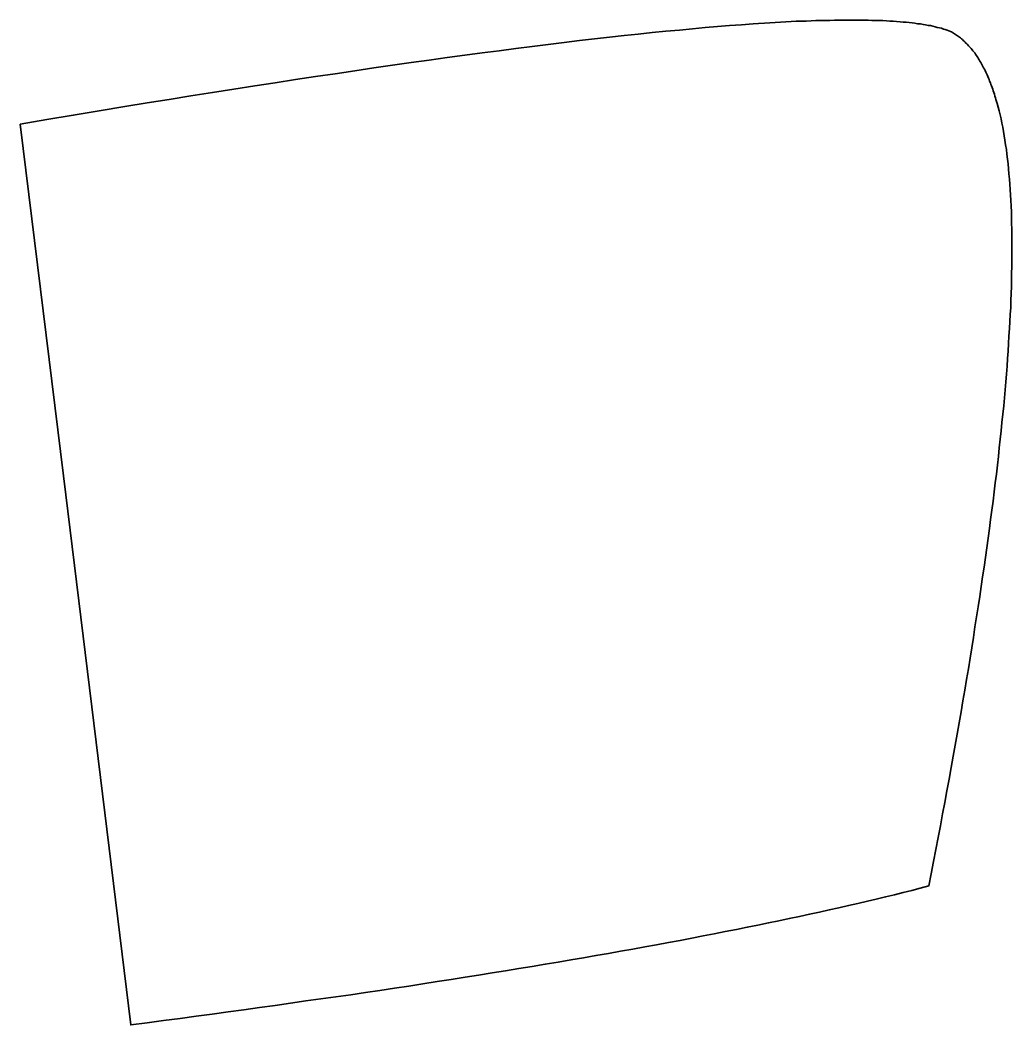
# Model space of a CAD drawing. Header units: centimetres. Extents: x 24 to 482, y -156 to 120.
# Drawn here: x 178.23 to 188.49, y -32.64 to -22.24 of the extents above; entities that cross this region are included whole.
import ezdxf

# ---------------------------------------------------------------- set-up
doc = ezdxf.new("R2010")
doc.units = ezdxf.units.CM
doc.header["$MEASUREMENT"] = 0
doc.layers.add('layer 1', color=7, linetype='Continuous')

msp = doc.modelspace()

# ---------------------------------------------------------------- linework, layer by layer
at = {"layer": 'layer 1', "color": 250, "lineweight": 35}
msp.add_open_spline([(178.23332, -23.32004), (178.23332, -23.32004), (178.68081, -26.95754), (178.68081, -26.95754), (178.68081, -26.95754), (178.68081, -26.95754), (179.37832, -32.64004), (179.37832, -32.64004), (179.37832, -32.64004), (179.37832, -32.64004), (179.37832, -32.64004), (179.37832, -32.64004), (179.37832, -32.64004), (179.37832, -32.64004), (179.54832, -32.61754), (179.54832, -32.61754), (179.54832, -32.61754), (179.54832, -32.61754), (179.71831, -32.59504), (179.71831, -32.59504), (179.71831, -32.59504), (179.71831, -32.59504), (179.88832, -32.57254), (179.88832, -32.57254), (179.88832, -32.57254), (179.88832, -32.57254), (180.05582, -32.55004), (180.05582, -32.55004), (180.05582, -32.55004), (180.05582, -32.55004), (180.22082, -32.52754), (180.22082, -32.52754), (180.22082, -32.52754), (180.22082, -32.52754), (180.38582, -32.50504), (180.38582, -32.50504), (180.38582, -32.50504), (180.38582, -32.50504), (180.54832, -32.48254), (180.54832, -32.48254), (180.54832, -32.48254), (180.54832, -32.48254), (180.71082, -32.46004), (180.71082, -32.46004), (180.71082, -32.46004), (180.71082, -32.46004), (180.87082, -32.43754), (180.87082, -32.43754), (180.87082, -32.43754), (180.87082, -32.43754), (181.03082, -32.41504), (181.03082, -32.41504), (181.03082, -32.41504), (181.03082, -32.41504), (181.18832, -32.39254), (181.18832, -32.39254), (181.18832, -32.39254), (181.18832, -32.39254), (181.34332, -32.37004), (181.34332, -32.37004), (181.34332, -32.37004), (181.34332, -32.37004), (181.50082, -32.35004), (181.50082, -32.35004), (181.50082, -32.35004), (181.50082, -32.35004), (181.65332, -32.32754), (181.65332, -32.32754), (181.65332, -32.32754), (181.65332, -32.32754), (181.80582, -32.30504), (181.80582, -32.30504), (181.80582, -32.30504), (181.80582, -32.30504), (181.95582, -32.28254), (181.95582, -32.28254), (181.95582, -32.28254), (181.95582, -32.28254), (182.10582, -32.26004), (182.10582, -32.26004), (182.10582, -32.26004), (182.10582, -32.26004), (182.25581, -32.23754), (182.25581, -32.23754), (182.25581, -32.23754), (182.25581, -32.23754), (182.40082, -32.21504), (182.40082, -32.21504), (182.40082, -32.21504), (182.40082, -32.21504), (182.54832, -32.19254), (182.54832, -32.19254), (182.54832, -32.19254), (182.54832, -32.19254), (182.69332, -32.17004), (182.69332, -32.17004), (182.69332, -32.17004), (182.69332, -32.17004), (182.83582, -32.14754), (182.83582, -32.14754), (182.83582, -32.14754), (182.83582, -32.14754), (182.97581, -32.12504), (182.97581, -32.12504), (182.97581, -32.12504), (182.97581, -32.12504), (183.11832, -32.10254), (183.11832, -32.10254), (183.11832, -32.10254), (183.11832, -32.10254), (183.25582, -32.08004), (183.25582, -32.08004), (183.25582, -32.08004), (183.25582, -32.08004), (183.39332, -32.05754), (183.39332, -32.05754), (183.39332, -32.05754), (183.39332, -32.05754), (183.53081, -32.03504), (183.53081, -32.03504), (183.53081, -32.03504), (183.53081, -32.03504), (183.66582, -32.01254), (183.66582, -32.01254), (183.66582, -32.01254), (183.66582, -32.01254), (183.79832, -31.99004), (183.79832, -31.99004), (183.79832, -31.99004), (183.79832, -31.99004), (183.93082, -31.96754), (183.93082, -31.96754), (183.93082, -31.96754), (183.93082, -31.96754), (184.06082, -31.94504), (184.06082, -31.94504), (184.06082, -31.94504), (184.06082, -31.94504), (184.19082, -31.92254), (184.19082, -31.92254), (184.19082, -31.92254), (184.19082, -31.92254), (184.32081, -31.90004), (184.32081, -31.90004), (184.32081, -31.90004), (184.32081, -31.90004), (184.44582, -31.87754), (184.44582, -31.87754), (184.44582, -31.87754), (184.44582, -31.87754), (184.57332, -31.85504), (184.57332, -31.85504), (184.57332, -31.85504), (184.57332, -31.85504), (184.69582, -31.83254), (184.69582, -31.83254), (184.69582, -31.83254), (184.69582, -31.83254), (184.81832, -31.81004), (184.81832, -31.81004), (184.81832, -31.81004), (184.81832, -31.81004), (184.94082, -31.78754), (184.94082, -31.78754), (184.94082, -31.78754), (184.94082, -31.78754), (185.06082, -31.76504), (185.06082, -31.76504), (185.06082, -31.76504), (185.06082, -31.76504), (185.18082, -31.74254), (185.18082, -31.74254), (185.18082, -31.74254), (185.18082, -31.74254), (185.29832, -31.72004), (185.29832, -31.72004), (185.29832, -31.72004), (185.29832, -31.72004), (185.41332, -31.69754), (185.41332, -31.69754), (185.41332, -31.69754), (185.41332, -31.69754), (185.52832, -31.67504), (185.52832, -31.67504), (185.52832, -31.67504), (185.52832, -31.67504), (185.64332, -31.65254), (185.64332, -31.65254), (185.64332, -31.65254), (185.64332, -31.65254), (185.75582, -31.63004), (185.75582, -31.63004), (185.75582, -31.63004), (185.75582, -31.63004), (185.86582, -31.60754), (185.86582, -31.60754), (185.86582, -31.60754), (185.86582, -31.60754), (185.97582, -31.58504), (185.97582, -31.58504), (185.97582, -31.58504), (185.97582, -31.58504), (186.08332, -31.56254), (186.08332, -31.56254), (186.08332, -31.56254), (186.08332, -31.56254), (186.19082, -31.54004), (186.19082, -31.54004), (186.19082, -31.54004), (186.19082, -31.54004), (186.29582, -31.51754), (186.29582, -31.51754), (186.29582, -31.51754), (186.29582, -31.51754), (186.40082, -31.49504), (186.40082, -31.49504), (186.40082, -31.49504), (186.40082, -31.49504), (186.50332, -31.47254), (186.50332, -31.47254), (186.50332, -31.47254), (186.50332, -31.47254), (186.60332, -31.45004), (186.60332, -31.45004), (186.60332, -31.45004), (186.60332, -31.45004), (186.70331, -31.42754), (186.70331, -31.42754), (186.70331, -31.42754), (186.70331, -31.42754), (186.80332, -31.40504), (186.80332, -31.40504), (186.80332, -31.40504), (186.80332, -31.40504), (186.90082, -31.38254), (186.90082, -31.38254), (186.90082, -31.38254), (186.90082, -31.38254), (186.99832, -31.36004), (186.99832, -31.36004), (186.99832, -31.36004), (186.99832, -31.36004), (187.09082, -31.33754), (187.09082, -31.33754), (187.09082, -31.33754), (187.09082, -31.33754), (187.18582, -31.31504), (187.18582, -31.31504), (187.18582, -31.31504), (187.18582, -31.31504), (187.27832, -31.29254), (187.27832, -31.29254), (187.27832, -31.29254), (187.27832, -31.29254), (187.36832, -31.27004), (187.36832, -31.27004), (187.36832, -31.27004), (187.36832, -31.27004), (187.45832, -31.24754), (187.45832, -31.24754), (187.45832, -31.24754), (187.45832, -31.24754), (187.54582, -31.22504), (187.54582, -31.22504), (187.54582, -31.22504), (187.54582, -31.22504), (187.63332, -31.20254), (187.63332, -31.20254), (187.63332, -31.20254), (187.63332, -31.20254), (187.63332, -31.20254), (187.63332, -31.20254), (187.63332, -31.20254), (187.63332, -31.20254), (187.65831, -31.07754), (187.65831, -31.07754), (187.65831, -31.07754), (187.65831, -31.07754), (187.68332, -30.95004), (187.68332, -30.95004), (187.68332, -30.95004), (187.68332, -30.95004), (187.70582, -30.82504), (187.70582, -30.82504), (187.70582, -30.82504), (187.70582, -30.82504), (187.73081, -30.70254), (187.73081, -30.70254), (187.73081, -30.70254), (187.73081, -30.70254), (187.75332, -30.58004), (187.75332, -30.58004), (187.75332, -30.58004), (187.75332, -30.58004), (187.77582, -30.45754), (187.77582, -30.45754), (187.77582, -30.45754), (187.77582, -30.45754), (187.79832, -30.33754), (187.79832, -30.33754), (187.79832, -30.33754), (187.79832, -30.33754), (187.82082, -30.21754), (187.82082, -30.21754), (187.82082, -30.21754), (187.82082, -30.21754), (187.84332, -30.09754), (187.84332, -30.09754), (187.84332, -30.09754), (187.84332, -30.09754), (187.86582, -29.97754), (187.86582, -29.97754), (187.86582, -29.97754), (187.86582, -29.97754), (187.88582, -29.86004), (187.88582, -29.86004), (187.88582, -29.86004), (187.88582, -29.86004), (187.90582, -29.74504), (187.90582, -29.74504), (187.90582, -29.74504), (187.90582, -29.74504), (187.92832, -29.63004), (187.92832, -29.63004), (187.92832, -29.63004), (187.92832, -29.63004), (187.94832, -29.51504), (187.94832, -29.51504), (187.94832, -29.51504), (187.94832, -29.51504), (187.96831, -29.40004), (187.96831, -29.40004), (187.96831, -29.40004), (187.96831, -29.40004), (187.98582, -29.28754), (187.98582, -29.28754), (187.98582, -29.28754), (187.98582, -29.28754), (188.00582, -29.17504), (188.00582, -29.17504), (188.00582, -29.17504), (188.00582, -29.17504), (188.02332, -29.06504), (188.02332, -29.06504), (188.02332, -29.06504), (188.02332, -29.06504), (188.04332, -28.95504), (188.04332, -28.95504), (188.04332, -28.95504), (188.04332, -28.95504), (188.06082, -28.84504), (188.06082, -28.84504), (188.06082, -28.84504), (188.06082, -28.84504), (188.07832, -28.73754), (188.07832, -28.73754), (188.07832, -28.73754), (188.07832, -28.73754), (188.09582, -28.63004), (188.09582, -28.63004), (188.09582, -28.63004), (188.09582, -28.63004), (188.11082, -28.52254), (188.11082, -28.52254), (188.11082, -28.52254), (188.11082, -28.52254), (188.12831, -28.41754), (188.12831, -28.41754), (188.12831, -28.41754), (188.12831, -28.41754), (188.14582, -28.31254), (188.14582, -28.31254), (188.14582, -28.31254), (188.14582, -28.31254), (188.16082, -28.20754), (188.16082, -28.20754), (188.16082, -28.20754), (188.16082, -28.20754), (188.17582, -28.10504), (188.17582, -28.10504), (188.17582, -28.10504), (188.17582, -28.10504), (188.19081, -28.00254), (188.19081, -28.00254), (188.19081, -28.00254), (188.19081, -28.00254), (188.20581, -27.90254), (188.20581, -27.90254), (188.20581, -27.90254), (188.20581, -27.90254), (188.22082, -27.80254), (188.22082, -27.80254), (188.22082, -27.80254), (188.22082, -27.80254), (188.23332, -27.70254), (188.23332, -27.70254), (188.23332, -27.70254), (188.23332, -27.70254), (188.24832, -27.60504), (188.24832, -27.60504), (188.24832, -27.60504), (188.24832, -27.60504), (188.26082, -27.50504), (188.26082, -27.50504), (188.26082, -27.50504), (188.26082, -27.50504), (188.27331, -27.41004), (188.27331, -27.41004), (188.27331, -27.41004), (188.27331, -27.41004), (188.28581, -27.31504), (188.28581, -27.31504), (188.28581, -27.31504), (188.28581, -27.31504), (188.29832, -27.22004), (188.29832, -27.22004), (188.29832, -27.22004), (188.29832, -27.22004), (188.31082, -27.12504), (188.31082, -27.12504), (188.31082, -27.12504), (188.31082, -27.12504), (188.32082, -27.03254), (188.32082, -27.03254), (188.32082, -27.03254), (188.32082, -27.03254), (188.33332, -26.94004), (188.33332, -26.94004), (188.33332, -26.94004), (188.33332, -26.94004), (188.34332, -26.84754), (188.34332, -26.84754), (188.34332, -26.84754), (188.34332, -26.84754), (188.35331, -26.75754), (188.35331, -26.75754), (188.35331, -26.75754), (188.35331, -26.75754), (188.36331, -26.67004), (188.36331, -26.67004), (188.36331, -26.67004), (188.36331, -26.67004), (188.37331, -26.58004), (188.37331, -26.58004), (188.37331, -26.58004), (188.37331, -26.58004), (188.38082, -26.49254), (188.38082, -26.49254), (188.38082, -26.49254), (188.38082, -26.49254), (188.39082, -26.40504), (188.39082, -26.40504), (188.39082, -26.40504), (188.39082, -26.40504), (188.39832, -26.32004), (188.39832, -26.32004), (188.39832, -26.32004), (188.39832, -26.32004), (188.40832, -26.23504), (188.40832, -26.23504), (188.40832, -26.23504), (188.40832, -26.23504), (188.41582, -26.15254), (188.41582, -26.15254), (188.41582, -26.15254), (188.41582, -26.15254), (188.42331, -26.06754), (188.42331, -26.06754), (188.42331, -26.06754), (188.42331, -26.06754), (188.43081, -25.98504), (188.43081, -25.98504), (188.43081, -25.98504), (188.43081, -25.98504), (188.43581, -25.90504), (188.43581, -25.90504), (188.43581, -25.90504), (188.43581, -25.90504), (188.44331, -25.82504), (188.44331, -25.82504), (188.44331, -25.82504), (188.44331, -25.82504), (188.44831, -25.74504), (188.44831, -25.74504), (188.44831, -25.74504), (188.44831, -25.74504), (188.45331, -25.66754), (188.45331, -25.66754), (188.45331, -25.66754), (188.45331, -25.66754), (188.45832, -25.58754), (188.45832, -25.58754), (188.45832, -25.58754), (188.45832, -25.58754), (188.46332, -25.51254), (188.46332, -25.51254), (188.46332, -25.51254), (188.46332, -25.51254), (188.46832, -25.43504), (188.46832, -25.43504), (188.46832, -25.43504), (188.46832, -25.43504), (188.47332, -25.36004), (188.47332, -25.36004), (188.47332, -25.36004), (188.47332, -25.36004), (188.47582, -25.28754), (188.47582, -25.28754), (188.47582, -25.28754), (188.47582, -25.28754), (188.48082, -25.21504), (188.48082, -25.21504), (188.48082, -25.21504), (188.48082, -25.21504), (188.48332, -25.14254), (188.48332, -25.14254), (188.48332, -25.14254), (188.48332, -25.14254), (188.48582, -25.07004), (188.48582, -25.07004), (188.48582, -25.07004), (188.48582, -25.07004), (188.48832, -25.00004), (188.48832, -25.00004), (188.48832, -25.00004), (188.48832, -25.00004), (188.49082, -24.93004), (188.49082, -24.93004), (188.49082, -24.93004), (188.49082, -24.93004), (188.49082, -24.86254), (188.49082, -24.86254), (188.49082, -24.86254), (188.49082, -24.86254), (188.49332, -24.79504), (188.49332, -24.79504), (188.49332, -24.79504), (188.49332, -24.79504), (188.49332, -24.72754), (188.49332, -24.72754), (188.49332, -24.72754), (188.49332, -24.72754), (188.49332, -24.66254), (188.49332, -24.66254), (188.49332, -24.66254), (188.49332, -24.66254), (188.49332, -24.59504), (188.49332, -24.59504), (188.49332, -24.59504), (188.49332, -24.59504), (188.49332, -24.53254), (188.49332, -24.53254), (188.49332, -24.53254), (188.49332, -24.53254), (188.49332, -24.47004), (188.49332, -24.47004), (188.49332, -24.47004), (188.49332, -24.47004), (188.49332, -24.40754), (188.49332, -24.40754), (188.49332, -24.40754), (188.49332, -24.40754), (188.49082, -24.34504), (188.49082, -24.34504), (188.49082, -24.34504), (188.49082, -24.34504), (188.49082, -24.28504), (188.49082, -24.28504), (188.49082, -24.28504), (188.49082, -24.28504), (188.48832, -24.22504), (188.48832, -24.22504), (188.48832, -24.22504), (188.48832, -24.22504), (188.48582, -24.16754), (188.48582, -24.16754), (188.48582, -24.16754), (188.48582, -24.16754), (188.48332, -24.10754), (188.48332, -24.10754), (188.48332, -24.10754), (188.48332, -24.10754), (188.47832, -24.05254), (188.47832, -24.05254), (188.47832, -24.05254), (188.47832, -24.05254), (188.47582, -23.99504), (188.47582, -23.99504), (188.47582, -23.99504), (188.47582, -23.99504), (188.47082, -23.94004), (188.47082, -23.94004), (188.47082, -23.94004), (188.47082, -23.94004), (188.46832, -23.88754), (188.46832, -23.88754), (188.46832, -23.88754), (188.46832, -23.88754), (188.46332, -23.83254), (188.46332, -23.83254), (188.46332, -23.83254), (188.46332, -23.83254), (188.45832, -23.78004), (188.45832, -23.78004), (188.45832, -23.78004), (188.45832, -23.78004), (188.45331, -23.73004), (188.45331, -23.73004), (188.45331, -23.73004), (188.45331, -23.73004), (188.44831, -23.68004), (188.44831, -23.68004), (188.44831, -23.68004), (188.44831, -23.68004), (188.44081, -23.63004), (188.44081, -23.63004), (188.44081, -23.63004), (188.44081, -23.63004), (188.43581, -23.58004), (188.43581, -23.58004), (188.43581, -23.58004), (188.43581, -23.58004), (188.42831, -23.53254), (188.42831, -23.53254), (188.42831, -23.53254), (188.42831, -23.53254), (188.42082, -23.48504), (188.42082, -23.48504), (188.42082, -23.48504), (188.42082, -23.48504), (188.41332, -23.44004), (188.41332, -23.44004), (188.41332, -23.44004), (188.41332, -23.44004), (188.40582, -23.39504), (188.40582, -23.39504), (188.40582, -23.39504), (188.40582, -23.39504), (188.39832, -23.35004), (188.39832, -23.35004), (188.39832, -23.35004), (188.39832, -23.35004), (188.38832, -23.30754), (188.38832, -23.30754), (188.38832, -23.30754), (188.38832, -23.30754), (188.38082, -23.26504), (188.38082, -23.26504), (188.38082, -23.26504), (188.38082, -23.26504), (188.37081, -23.22254), (188.37081, -23.22254), (188.37081, -23.22254), (188.37081, -23.22254), (188.36081, -23.18254), (188.36081, -23.18254), (188.36081, -23.18254), (188.36081, -23.18254), (188.35081, -23.14254), (188.35081, -23.14254), (188.35081, -23.14254), (188.35081, -23.14254), (188.34082, -23.10504), (188.34082, -23.10504), (188.34082, -23.10504), (188.34082, -23.10504), (188.32832, -23.06504), (188.32832, -23.06504), (188.32832, -23.06504), (188.32832, -23.06504), (188.32332, -23.04754), (188.32332, -23.04754), (188.32332, -23.04754), (188.32332, -23.04754), (188.31832, -23.03004), (188.31832, -23.03004), (188.31832, -23.03004), (188.31832, -23.03004), (188.31332, -23.01004), (188.31332, -23.01004), (188.31332, -23.01004), (188.31332, -23.01004), (188.30582, -22.99254), (188.30582, -22.99254), (188.30582, -22.99254), (188.30582, -22.99254), (188.30082, -22.97504), (188.30082, -22.97504), (188.30082, -22.97504), (188.30082, -22.97504), (188.29582, -22.95754), (188.29582, -22.95754), (188.29582, -22.95754), (188.29582, -22.95754), (188.28831, -22.94004), (188.28831, -22.94004), (188.28831, -22.94004), (188.28831, -22.94004), (188.28331, -22.92254), (188.28331, -22.92254), (188.28331, -22.92254), (188.28331, -22.92254), (188.27581, -22.90754), (188.27581, -22.90754), (188.27581, -22.90754), (188.27581, -22.90754), (188.27081, -22.89004), (188.27081, -22.89004), (188.27081, -22.89004), (188.27081, -22.89004), (188.26332, -22.87504), (188.26332, -22.87504), (188.26332, -22.87504), (188.26332, -22.87504), (188.25832, -22.85754), (188.25832, -22.85754), (188.25832, -22.85754), (188.25832, -22.85754), (188.25082, -22.84254), (188.25082, -22.84254), (188.25082, -22.84254), (188.25082, -22.84254), (188.24332, -22.82504), (188.24332, -22.82504), (188.24332, -22.82504), (188.24332, -22.82504), (188.23582, -22.81004), (188.23582, -22.81004), (188.23582, -22.81004), (188.23582, -22.81004), (188.23082, -22.79504), (188.23082, -22.79504), (188.23082, -22.79504), (188.23082, -22.79504), (188.22332, -22.78004), (188.22332, -22.78004), (188.22332, -22.78004), (188.22332, -22.78004), (188.21582, -22.76504), (188.21582, -22.76504), (188.21582, -22.76504), (188.21582, -22.76504), (188.20831, -22.75004), (188.20831, -22.75004), (188.20831, -22.75004), (188.20831, -22.75004), (188.20081, -22.73754), (188.20081, -22.73754), (188.20081, -22.73754), (188.20081, -22.73754), (188.19331, -22.72254), (188.19331, -22.72254), (188.19331, -22.72254), (188.19331, -22.72254), (188.18581, -22.71004), (188.18581, -22.71004), (188.18581, -22.71004), (188.18581, -22.71004), (188.17832, -22.69504), (188.17832, -22.69504), (188.17832, -22.69504), (188.17832, -22.69504), (188.17082, -22.68254), (188.17082, -22.68254), (188.17082, -22.68254), (188.17082, -22.68254), (188.16332, -22.66754), (188.16332, -22.66754), (188.16332, -22.66754), (188.16332, -22.66754), (188.15582, -22.65504), (188.15582, -22.65504), (188.15582, -22.65504), (188.15582, -22.65504), (188.14832, -22.64254), (188.14832, -22.64254), (188.14832, -22.64254), (188.14832, -22.64254), (188.14082, -22.63004), (188.14082, -22.63004), (188.14082, -22.63004), (188.14082, -22.63004), (188.13331, -22.61754), (188.13331, -22.61754), (188.13331, -22.61754), (188.13331, -22.61754), (188.12332, -22.60504), (188.12332, -22.60504), (188.12332, -22.60504), (188.12332, -22.60504), (188.11582, -22.59504), (188.11582, -22.59504), (188.11582, -22.59504), (188.11582, -22.59504), (188.10832, -22.58254), (188.10832, -22.58254), (188.10832, -22.58254), (188.10832, -22.58254), (188.09832, -22.57004), (188.09832, -22.57004), (188.09832, -22.57004), (188.09832, -22.57004), (188.09082, -22.56004), (188.09082, -22.56004), (188.09082, -22.56004), (188.09082, -22.56004), (188.08082, -22.55004), (188.08082, -22.55004), (188.08082, -22.55004), (188.08082, -22.55004), (188.07332, -22.53754), (188.07332, -22.53754), (188.07332, -22.53754), (188.07332, -22.53754), (188.06332, -22.52754), (188.06332, -22.52754), (188.06332, -22.52754), (188.06332, -22.52754), (188.05581, -22.51754), (188.05581, -22.51754), (188.05581, -22.51754), (188.05581, -22.51754), (188.04582, -22.50754), (188.04582, -22.50754), (188.04582, -22.50754), (188.04582, -22.50754), (188.03832, -22.49754), (188.03832, -22.49754), (188.03832, -22.49754), (188.03832, -22.49754), (188.02832, -22.48754), (188.02832, -22.48754), (188.02832, -22.48754), (188.02832, -22.48754), (188.01832, -22.48004), (188.01832, -22.48004), (188.01832, -22.48004), (188.01832, -22.48004), (188.00832, -22.47004), (188.00832, -22.47004), (188.00832, -22.47004), (188.00832, -22.47004), (188.00082, -22.46004), (188.00082, -22.46004), (188.00082, -22.46004), (188.00082, -22.46004), (187.99082, -22.45254), (187.99082, -22.45254), (187.99082, -22.45254), (187.99082, -22.45254), (187.98082, -22.44504), (187.98082, -22.44504), (187.98082, -22.44504), (187.98082, -22.44504), (187.97081, -22.43504), (187.97081, -22.43504), (187.97081, -22.43504), (187.97081, -22.43504), (187.96082, -22.42754), (187.96082, -22.42754), (187.96082, -22.42754), (187.96082, -22.42754), (187.95082, -22.42004), (187.95082, -22.42004), (187.95082, -22.42004), (187.95082, -22.42004), (187.94082, -22.41254), (187.94082, -22.41254), (187.94082, -22.41254), (187.94082, -22.41254), (187.93082, -22.40504), (187.93082, -22.40504), (187.93082, -22.40504), (187.93082, -22.40504), (187.92082, -22.39754), (187.92082, -22.39754), (187.92082, -22.39754), (187.92082, -22.39754), (187.91082, -22.39004), (187.91082, -22.39004), (187.91082, -22.39004), (187.91082, -22.39004), (187.90082, -22.38504), (187.90082, -22.38504), (187.90082, -22.38504), (187.90082, -22.38504), (187.89081, -22.37754), (187.89081, -22.37754), (187.89081, -22.37754), (187.89081, -22.37754), (187.87832, -22.37254), (187.87832, -22.37254), (187.87832, -22.37254), (187.87832, -22.37254), (187.86832, -22.36504), (187.86832, -22.36504), (187.86832, -22.36504), (187.86832, -22.36504), (187.85832, -22.36004), (187.85832, -22.36004), (187.85832, -22.36004), (187.85832, -22.36004), (187.85832, -22.36004), (187.85832, -22.36004), (187.85832, -22.36004), (187.85832, -22.36004), (187.84082, -22.35254), (187.84082, -22.35254), (187.84082, -22.35254), (187.84082, -22.35254), (187.82332, -22.34754), (187.82332, -22.34754), (187.82332, -22.34754), (187.82332, -22.34754), (187.80332, -22.34004), (187.80332, -22.34004), (187.80332, -22.34004), (187.80332, -22.34004), (187.78582, -22.33504), (187.78582, -22.33504), (187.78582, -22.33504), (187.78582, -22.33504), (187.76582, -22.32754), (187.76582, -22.32754), (187.76582, -22.32754), (187.76582, -22.32754), (187.74332, -22.32254), (187.74332, -22.32254), (187.74332, -22.32254), (187.74332, -22.32254), (187.72082, -22.31754), (187.72082, -22.31754), (187.72082, -22.31754), (187.72082, -22.31754), (187.69832, -22.31254), (187.69832, -22.31254), (187.69832, -22.31254), (187.69832, -22.31254), (187.67582, -22.30504), (187.67582, -22.30504), (187.67582, -22.30504), (187.67582, -22.30504), (187.65081, -22.30004), (187.65081, -22.30004), (187.65081, -22.30004), (187.65081, -22.30004), (187.62582, -22.29754), (187.62582, -22.29754), (187.62582, -22.29754), (187.62582, -22.29754), (187.60082, -22.29254), (187.60082, -22.29254), (187.60082, -22.29254), (187.60082, -22.29254), (187.57581, -22.28754), (187.57581, -22.28754), (187.57581, -22.28754), (187.57581, -22.28754), (187.54832, -22.28254), (187.54832, -22.28254), (187.54832, -22.28254), (187.54832, -22.28254), (187.51832, -22.28004), (187.51832, -22.28004), (187.51832, -22.28004), (187.51832, -22.28004), (187.49081, -22.27504), (187.49081, -22.27504), (187.49081, -22.27504), (187.49081, -22.27504), (187.46082, -22.27254), (187.46082, -22.27254), (187.46082, -22.27254), (187.46082, -22.27254), (187.43082, -22.26754), (187.43082, -22.26754), (187.43082, -22.26754), (187.43082, -22.26754), (187.39832, -22.26504), (187.39832, -22.26504), (187.39832, -22.26504), (187.39832, -22.26504), (187.36832, -22.26254), (187.36832, -22.26254), (187.36832, -22.26254), (187.36832, -22.26254), (187.33581, -22.26004), (187.33581, -22.26004), (187.33581, -22.26004), (187.33581, -22.26004), (187.30082, -22.25754), (187.30082, -22.25754), (187.30082, -22.25754), (187.30082, -22.25754), (187.26582, -22.25504), (187.26582, -22.25504), (187.26582, -22.25504), (187.26582, -22.25504), (187.23082, -22.25254), (187.23082, -22.25254), (187.23082, -22.25254), (187.23082, -22.25254), (187.19582, -22.25004), (187.19582, -22.25004), (187.19582, -22.25004), (187.19582, -22.25004), (187.15832, -22.24754), (187.15832, -22.24754), (187.15832, -22.24754), (187.15832, -22.24754), (187.12082, -22.24754), (187.12082, -22.24754), (187.12082, -22.24754), (187.12082, -22.24754), (187.08332, -22.24504), (187.08332, -22.24504), (187.08332, -22.24504), (187.08332, -22.24504), (187.04582, -22.24504), (187.04582, -22.24504), (187.04582, -22.24504), (187.04582, -22.24504), (187.00582, -22.24254), (187.00582, -22.24254), (187.00582, -22.24254), (187.00582, -22.24254), (186.96332, -22.24254), (186.96332, -22.24254), (186.96332, -22.24254), (186.96332, -22.24254), (186.92332, -22.24254), (186.92332, -22.24254), (186.92332, -22.24254), (186.92332, -22.24254), (186.88082, -22.24254), (186.88082, -22.24254), (186.88082, -22.24254), (186.88082, -22.24254), (186.83832, -22.24254), (186.83832, -22.24254), (186.83832, -22.24254), (186.83832, -22.24254), (186.79332, -22.24254), (186.79332, -22.24254), (186.79332, -22.24254), (186.79332, -22.24254), (186.75082, -22.24254), (186.75082, -22.24254), (186.75082, -22.24254), (186.75082, -22.24254), (186.70581, -22.24254), (186.70581, -22.24254), (186.70581, -22.24254), (186.70581, -22.24254), (186.65832, -22.24254), (186.65832, -22.24254), (186.65832, -22.24254), (186.65832, -22.24254), (186.61082, -22.24504), (186.61082, -22.24504), (186.61082, -22.24504), (186.61082, -22.24504), (186.56332, -22.24504), (186.56332, -22.24504), (186.56332, -22.24504), (186.56332, -22.24504), (186.51582, -22.24754), (186.51582, -22.24754), (186.51582, -22.24754), (186.51582, -22.24754), (186.46581, -22.24754), (186.46581, -22.24754), (186.46581, -22.24754), (186.46581, -22.24754), (186.41582, -22.25004), (186.41582, -22.25004), (186.41582, -22.25004), (186.41582, -22.25004), (186.36582, -22.25254), (186.36582, -22.25254), (186.36582, -22.25254), (186.36582, -22.25254), (186.31582, -22.25254), (186.31582, -22.25254), (186.31582, -22.25254), (186.31582, -22.25254), (186.26332, -22.25504), (186.26332, -22.25504), (186.26332, -22.25504), (186.26332, -22.25504), (186.20832, -22.25754), (186.20832, -22.25754), (186.20832, -22.25754), (186.20832, -22.25754), (186.15582, -22.26004), (186.15582, -22.26004), (186.15582, -22.26004), (186.15582, -22.26004), (186.10082, -22.26504), (186.10082, -22.26504), (186.10082, -22.26504), (186.10082, -22.26504), (186.04582, -22.26754), (186.04582, -22.26754), (186.04582, -22.26754), (186.04582, -22.26754), (185.98831, -22.27004), (185.98831, -22.27004), (185.98831, -22.27004), (185.98831, -22.27004), (185.93332, -22.27504), (185.93332, -22.27504), (185.93332, -22.27504), (185.93332, -22.27504), (185.87332, -22.27754), (185.87332, -22.27754), (185.87332, -22.27754), (185.87332, -22.27754), (185.81582, -22.28254), (185.81582, -22.28254), (185.81582, -22.28254), (185.81582, -22.28254), (185.69582, -22.29004), (185.69582, -22.29004), (185.69582, -22.29004), (185.69582, -22.29004), (185.57332, -22.30004), (185.57332, -22.30004), (185.57332, -22.30004), (185.57332, -22.30004), (185.44832, -22.31004), (185.44832, -22.31004), (185.44832, -22.31004), (185.44832, -22.31004), (185.32082, -22.32004), (185.32082, -22.32004), (185.32082, -22.32004), (185.32082, -22.32004), (185.18832, -22.33254), (185.18832, -22.33254), (185.18832, -22.33254), (185.18832, -22.33254), (185.05332, -22.34504), (185.05332, -22.34504), (185.05332, -22.34504), (185.05332, -22.34504), (184.91332, -22.35754), (184.91332, -22.35754), (184.91332, -22.35754), (184.91332, -22.35754), (184.77332, -22.37254), (184.77332, -22.37254), (184.77332, -22.37254), (184.77332, -22.37254), (184.62832, -22.38754), (184.62832, -22.38754), (184.62832, -22.38754), (184.62832, -22.38754), (184.48081, -22.40254), (184.48081, -22.40254), (184.48081, -22.40254), (184.48081, -22.40254), (184.33082, -22.42004), (184.33082, -22.42004), (184.33082, -22.42004), (184.33082, -22.42004), (184.17582, -22.43754), (184.17582, -22.43754), (184.17582, -22.43754), (184.17582, -22.43754), (184.02082, -22.45504), (184.02082, -22.45504), (184.02082, -22.45504), (184.02082, -22.45504), (183.86082, -22.47504), (183.86082, -22.47504), (183.86082, -22.47504), (183.86082, -22.47504), (183.69582, -22.49504), (183.69582, -22.49504), (183.69582, -22.49504), (183.69582, -22.49504), (183.53081, -22.51504), (183.53081, -22.51504), (183.53081, -22.51504), (183.53081, -22.51504), (183.36082, -22.53754), (183.36082, -22.53754), (183.36082, -22.53754), (183.36082, -22.53754), (183.18832, -22.56004), (183.18832, -22.56004), (183.18832, -22.56004), (183.18832, -22.56004), (183.01332, -22.58254), (183.01332, -22.58254), (183.01332, -22.58254), (183.01332, -22.58254), (182.83332, -22.60504), (182.83332, -22.60504), (182.83332, -22.60504), (182.83332, -22.60504), (182.65081, -22.63004), (182.65081, -22.63004), (182.65081, -22.63004), (182.65081, -22.63004), (182.46582, -22.65754), (182.46582, -22.65754), (182.46582, -22.65754), (182.46582, -22.65754), (182.27832, -22.68254), (182.27832, -22.68254), (182.27832, -22.68254), (182.27832, -22.68254), (182.08582, -22.71004), (182.08582, -22.71004), (182.08582, -22.71004), (182.08582, -22.71004), (181.89332, -22.73754), (181.89332, -22.73754), (181.89332, -22.73754), (181.89332, -22.73754), (181.69581, -22.76754), (181.69581, -22.76754), (181.69581, -22.76754), (181.69581, -22.76754), (181.49332, -22.79754), (181.49332, -22.79754), (181.49332, -22.79754), (181.49332, -22.79754), (181.29082, -22.82754), (181.29082, -22.82754), (181.29082, -22.82754), (181.29082, -22.82754), (181.08332, -22.85754), (181.08332, -22.85754), (181.08332, -22.85754), (181.08332, -22.85754), (180.87332, -22.89004), (180.87332, -22.89004), (180.87332, -22.89004), (180.87332, -22.89004), (180.66082, -22.92254), (180.66082, -22.92254), (180.66082, -22.92254), (180.66082, -22.92254), (180.44332, -22.95754), (180.44332, -22.95754), (180.44332, -22.95754), (180.44332, -22.95754), (180.22332, -22.99254), (180.22332, -22.99254), (180.22332, -22.99254), (180.22332, -22.99254), (180.00082, -23.02754), (180.00082, -23.02754), (180.00082, -23.02754), (180.00082, -23.02754), (179.77582, -23.06254), (179.77582, -23.06254), (179.77582, -23.06254), (179.77582, -23.06254), (179.54832, -23.10004), (179.54832, -23.10004), (179.54832, -23.10004), (179.54832, -23.10004), (179.31581, -23.13754), (179.31581, -23.13754), (179.31581, -23.13754), (179.31581, -23.13754), (179.31581, -23.13754), (179.31581, -23.13754), (179.31581, -23.13754), (179.31581, -23.13754), (179.05082, -23.18254), (179.05082, -23.18254), (179.05082, -23.18254), (179.05082, -23.18254), (178.78332, -23.22754), (178.78332, -23.22754), (178.78332, -23.22754), (178.78332, -23.22754), (178.51082, -23.27254), (178.51082, -23.27254), (178.51082, -23.27254), (178.51082, -23.27254), (178.23332, -23.32004), (178.23332, -23.32004)], degree=3, knots=[0, 0, 0, 0, 0.0030959752321981, 0.0030959752321981, 0.0030959752321981, 0.0030959752321981, 0.0061919504643963, 0.0061919504643963, 0.0061919504643963, 0.0061919504643963, 0.0092879256965944, 0.0092879256965944, 0.0092879256965944, 0.0092879256965944, 0.0123839009287926, 0.0123839009287926, 0.0123839009287926, 0.0123839009287926, 0.0154798761609907, 0.0154798761609907, 0.0154798761609907, 0.0154798761609907, 0.0185758513931889, 0.0185758513931889, 0.0185758513931889, 0.0185758513931889, 0.021671826625387, 0.021671826625387, 0.021671826625387, 0.021671826625387, 0.0247678018575851, 0.0247678018575851, 0.0247678018575851, 0.0247678018575851, 0.0278637770897833, 0.0278637770897833, 0.0278637770897833, 0.0278637770897833, 0.0309597523219814, 0.0309597523219814, 0.0309597523219814, 0.0309597523219814, 0.0340557275541796, 0.0340557275541796, 0.0340557275541796, 0.0340557275541796, 0.0371517027863777, 0.0371517027863777, 0.0371517027863777, 0.0371517027863777, 0.0402476780185759, 0.0402476780185759, 0.0402476780185759, 0.0402476780185759, 0.043343653250774, 0.043343653250774, 0.043343653250774, 0.043343653250774, 0.0464396284829721, 0.0464396284829721, 0.0464396284829721, 0.0464396284829721, 0.0495356037151703, 0.0495356037151703, 0.0495356037151703, 0.0495356037151703, 0.0526315789473684, 0.0526315789473684, 0.0526315789473684, 0.0526315789473684, 0.0557275541795666, 0.0557275541795666, 0.0557275541795666, 0.0557275541795666, 0.0588235294117647, 0.0588235294117647, 0.0588235294117647, 0.0588235294117647, 0.0619195046439628, 0.0619195046439628, 0.0619195046439628, 0.0619195046439628, 0.065015479876161, 0.065015479876161, 0.065015479876161, 0.065015479876161, 0.0681114551083591, 0.0681114551083591, 0.0681114551083591, 0.0681114551083591, 0.0712074303405573, 0.0712074303405573, 0.0712074303405573, 0.0712074303405573, 0.0743034055727554, 0.0743034055727554, 0.0743034055727554, 0.0743034055727554, 0.0773993808049536, 0.0773993808049536, 0.0773993808049536, 0.0773993808049536, 0.0804953560371517, 0.0804953560371517, 0.0804953560371517, 0.0804953560371517, 0.0835913312693498, 0.0835913312693498, 0.0835913312693498, 0.0835913312693498, 0.086687306501548, 0.086687306501548, 0.086687306501548, 0.086687306501548, 0.0897832817337461, 0.0897832817337461, 0.0897832817337461, 0.0897832817337461, 0.0928792569659443, 0.0928792569659443, 0.0928792569659443, 0.0928792569659443, 0.0959752321981424, 0.0959752321981424, 0.0959752321981424, 0.0959752321981424, 0.0990712074303406, 0.0990712074303406, 0.0990712074303406, 0.0990712074303406, 0.1021671826625387, 0.1021671826625387, 0.1021671826625387, 0.1021671826625387, 0.1052631578947368, 0.1052631578947368, 0.1052631578947368, 0.1052631578947368, 0.108359133126935, 0.108359133126935, 0.108359133126935, 0.108359133126935, 0.1114551083591331, 0.1114551083591331, 0.1114551083591331, 0.1114551083591331, 0.1145510835913313, 0.1145510835913313, 0.1145510835913313, 0.1145510835913313, 0.1176470588235294, 0.1176470588235294, 0.1176470588235294, 0.1176470588235294, 0.1207430340557276, 0.1207430340557276, 0.1207430340557276, 0.1207430340557276, 0.1238390092879257, 0.1238390092879257, 0.1238390092879257, 0.1238390092879257, 0.1269349845201238, 0.1269349845201238, 0.1269349845201238, 0.1269349845201238, 0.130030959752322, 0.130030959752322, 0.130030959752322, 0.130030959752322, 0.1331269349845201, 0.1331269349845201, 0.1331269349845201, 0.1331269349845201, 0.1362229102167183, 0.1362229102167183, 0.1362229102167183, 0.1362229102167183, 0.1393188854489164, 0.1393188854489164, 0.1393188854489164, 0.1393188854489164, 0.1424148606811146, 0.1424148606811146, 0.1424148606811146, 0.1424148606811146, 0.1455108359133127, 0.1455108359133127, 0.1455108359133127, 0.1455108359133127, 0.1486068111455108, 0.1486068111455108, 0.1486068111455108, 0.1486068111455108, 0.151702786377709, 0.151702786377709, 0.151702786377709, 0.151702786377709, 0.1547987616099071, 0.1547987616099071, 0.1547987616099071, 0.1547987616099071, 0.1578947368421053, 0.1578947368421053, 0.1578947368421053, 0.1578947368421053, 0.1609907120743034, 0.1609907120743034, 0.1609907120743034, 0.1609907120743034, 0.1640866873065016, 0.1640866873065016, 0.1640866873065016, 0.1640866873065016, 0.1671826625386997, 0.1671826625386997, 0.1671826625386997, 0.1671826625386997, 0.1702786377708978, 0.1702786377708978, 0.1702786377708978, 0.1702786377708978, 0.173374613003096, 0.173374613003096, 0.173374613003096, 0.173374613003096, 0.1764705882352941, 0.1764705882352941, 0.1764705882352941, 0.1764705882352941, 0.1795665634674923, 0.1795665634674923, 0.1795665634674923, 0.1795665634674923, 0.1826625386996904, 0.1826625386996904, 0.1826625386996904, 0.1826625386996904, 0.1857585139318886, 0.1857585139318886, 0.1857585139318886, 0.1857585139318886, 0.1888544891640867, 0.1888544891640867, 0.1888544891640867, 0.1888544891640867, 0.1919504643962848, 0.1919504643962848, 0.1919504643962848, 0.1919504643962848, 0.195046439628483, 0.195046439628483, 0.195046439628483, 0.195046439628483, 0.1981424148606811, 0.1981424148606811, 0.1981424148606811, 0.1981424148606811, 0.2012383900928792, 0.2012383900928792, 0.2012383900928792, 0.2012383900928792, 0.2043343653250774, 0.2043343653250774, 0.2043343653250774, 0.2043343653250774, 0.2074303405572755, 0.2074303405572755, 0.2074303405572755, 0.2074303405572755, 0.2105263157894737, 0.2105263157894737, 0.2105263157894737, 0.2105263157894737, 0.2136222910216718, 0.2136222910216718, 0.2136222910216718, 0.2136222910216718, 0.21671826625387, 0.21671826625387, 0.21671826625387, 0.21671826625387, 0.2198142414860681, 0.2198142414860681, 0.2198142414860681, 0.2198142414860681, 0.2229102167182662, 0.2229102167182662, 0.2229102167182662, 0.2229102167182662, 0.2260061919504644, 0.2260061919504644, 0.2260061919504644, 0.2260061919504644, 0.2291021671826625, 0.2291021671826625, 0.2291021671826625, 0.2291021671826625, 0.2321981424148607, 0.2321981424148607, 0.2321981424148607, 0.2321981424148607, 0.2352941176470588, 0.2352941176470588, 0.2352941176470588, 0.2352941176470588, 0.238390092879257, 0.238390092879257, 0.238390092879257, 0.238390092879257, 0.2414860681114551, 0.2414860681114551, 0.2414860681114551, 0.2414860681114551, 0.2445820433436532, 0.2445820433436532, 0.2445820433436532, 0.2445820433436532, 0.2476780185758514, 0.2476780185758514, 0.2476780185758514, 0.2476780185758514, 0.2507739938080495, 0.2507739938080495, 0.2507739938080495, 0.2507739938080495, 0.2538699690402477, 0.2538699690402477, 0.2538699690402477, 0.2538699690402477, 0.2569659442724458, 0.2569659442724458, 0.2569659442724458, 0.2569659442724458, 0.260061919504644, 0.260061919504644, 0.260061919504644, 0.260061919504644, 0.2631578947368421, 0.2631578947368421, 0.2631578947368421, 0.2631578947368421, 0.2662538699690403, 0.2662538699690403, 0.2662538699690403, 0.2662538699690403, 0.2693498452012384, 0.2693498452012384, 0.2693498452012384, 0.2693498452012384, 0.2724458204334365, 0.2724458204334365, 0.2724458204334365, 0.2724458204334365, 0.2755417956656347, 0.2755417956656347, 0.2755417956656347, 0.2755417956656347, 0.2786377708978328, 0.2786377708978328, 0.2786377708978328, 0.2786377708978328, 0.2817337461300309, 0.2817337461300309, 0.2817337461300309, 0.2817337461300309, 0.2848297213622291, 0.2848297213622291, 0.2848297213622291, 0.2848297213622291, 0.2879256965944272, 0.2879256965944272, 0.2879256965944272, 0.2879256965944272, 0.2910216718266254, 0.2910216718266254, 0.2910216718266254, 0.2910216718266254, 0.2941176470588235, 0.2941176470588235, 0.2941176470588235, 0.2941176470588235, 0.2972136222910217, 0.2972136222910217, 0.2972136222910217, 0.2972136222910217, 0.3003095975232198, 0.3003095975232198, 0.3003095975232198, 0.3003095975232198, 0.303405572755418, 0.303405572755418, 0.303405572755418, 0.303405572755418, 0.3065015479876161, 0.3065015479876161, 0.3065015479876161, 0.3065015479876161, 0.3095975232198143, 0.3095975232198143, 0.3095975232198143, 0.3095975232198143, 0.3126934984520124, 0.3126934984520124, 0.3126934984520124, 0.3126934984520124, 0.3157894736842105, 0.3157894736842105, 0.3157894736842105, 0.3157894736842105, 0.3188854489164087, 0.3188854489164087, 0.3188854489164087, 0.3188854489164087, 0.3219814241486068, 0.3219814241486068, 0.3219814241486068, 0.3219814241486068, 0.3250773993808049, 0.3250773993808049, 0.3250773993808049, 0.3250773993808049, 0.3281733746130031, 0.3281733746130031, 0.3281733746130031, 0.3281733746130031, 0.3312693498452012, 0.3312693498452012, 0.3312693498452012, 0.3312693498452012, 0.3343653250773994, 0.3343653250773994, 0.3343653250773994, 0.3343653250773994, 0.3374613003095975, 0.3374613003095975, 0.3374613003095975, 0.3374613003095975, 0.3405572755417957, 0.3405572755417957, 0.3405572755417957, 0.3405572755417957, 0.3436532507739938, 0.3436532507739938, 0.3436532507739938, 0.3436532507739938, 0.346749226006192, 0.346749226006192, 0.346749226006192, 0.346749226006192, 0.3498452012383901, 0.3498452012383901, 0.3498452012383901, 0.3498452012383901, 0.3529411764705883, 0.3529411764705883, 0.3529411764705883, 0.3529411764705883, 0.3560371517027864, 0.3560371517027864, 0.3560371517027864, 0.3560371517027864, 0.3591331269349845, 0.3591331269349845, 0.3591331269349845, 0.3591331269349845, 0.3622291021671827, 0.3622291021671827, 0.3622291021671827, 0.3622291021671827, 0.3653250773993808, 0.3653250773993808, 0.3653250773993808, 0.3653250773993808, 0.3684210526315789, 0.3684210526315789, 0.3684210526315789, 0.3684210526315789, 0.3715170278637771, 0.3715170278637771, 0.3715170278637771, 0.3715170278637771, 0.3746130030959752, 0.3746130030959752, 0.3746130030959752, 0.3746130030959752, 0.3777089783281734, 0.3777089783281734, 0.3777089783281734, 0.3777089783281734, 0.3808049535603715, 0.3808049535603715, 0.3808049535603715, 0.3808049535603715, 0.3839009287925697, 0.3839009287925697, 0.3839009287925697, 0.3839009287925697, 0.3869969040247678, 0.3869969040247678, 0.3869969040247678, 0.3869969040247678, 0.390092879256966, 0.390092879256966, 0.390092879256966, 0.390092879256966, 0.3931888544891641, 0.3931888544891641, 0.3931888544891641, 0.3931888544891641, 0.3962848297213623, 0.3962848297213623, 0.3962848297213623, 0.3962848297213623, 0.3993808049535604, 0.3993808049535604, 0.3993808049535604, 0.3993808049535604, 0.4024767801857585, 0.4024767801857585, 0.4024767801857585, 0.4024767801857585, 0.4055727554179567, 0.4055727554179567, 0.4055727554179567, 0.4055727554179567, 0.4086687306501548, 0.4086687306501548, 0.4086687306501548, 0.4086687306501548, 0.4117647058823529, 0.4117647058823529, 0.4117647058823529, 0.4117647058823529, 0.4148606811145511, 0.4148606811145511, 0.4148606811145511, 0.4148606811145511, 0.4179566563467492, 0.4179566563467492, 0.4179566563467492, 0.4179566563467492, 0.4210526315789473, 0.4210526315789473, 0.4210526315789473, 0.4210526315789473, 0.4241486068111455, 0.4241486068111455, 0.4241486068111455, 0.4241486068111455, 0.4272445820433436, 0.4272445820433436, 0.4272445820433436, 0.4272445820433436, 0.4303405572755418, 0.4303405572755418, 0.4303405572755418, 0.4303405572755418, 0.4334365325077399, 0.4334365325077399, 0.4334365325077399, 0.4334365325077399, 0.4365325077399381, 0.4365325077399381, 0.4365325077399381, 0.4365325077399381, 0.4396284829721362, 0.4396284829721362, 0.4396284829721362, 0.4396284829721362, 0.4427244582043344, 0.4427244582043344, 0.4427244582043344, 0.4427244582043344, 0.4458204334365325, 0.4458204334365325, 0.4458204334365325, 0.4458204334365325, 0.4489164086687307, 0.4489164086687307, 0.4489164086687307, 0.4489164086687307, 0.4520123839009288, 0.4520123839009288, 0.4520123839009288, 0.4520123839009288, 0.4551083591331269, 0.4551083591331269, 0.4551083591331269, 0.4551083591331269, 0.4582043343653251, 0.4582043343653251, 0.4582043343653251, 0.4582043343653251, 0.4613003095975232, 0.4613003095975232, 0.4613003095975232, 0.4613003095975232, 0.4643962848297213, 0.4643962848297213, 0.4643962848297213, 0.4643962848297213, 0.4674922600619195, 0.4674922600619195, 0.4674922600619195, 0.4674922600619195, 0.4705882352941176, 0.4705882352941176, 0.4705882352941176, 0.4705882352941176, 0.4736842105263158, 0.4736842105263158, 0.4736842105263158, 0.4736842105263158, 0.4767801857585139, 0.4767801857585139, 0.4767801857585139, 0.4767801857585139, 0.4798761609907121, 0.4798761609907121, 0.4798761609907121, 0.4798761609907121, 0.4829721362229102, 0.4829721362229102, 0.4829721362229102, 0.4829721362229102, 0.4860681114551084, 0.4860681114551084, 0.4860681114551084, 0.4860681114551084, 0.4891640866873065, 0.4891640866873065, 0.4891640866873065, 0.4891640866873065, 0.4922600619195047, 0.4922600619195047, 0.4922600619195047, 0.4922600619195047, 0.4953560371517028, 0.4953560371517028, 0.4953560371517028, 0.4953560371517028, 0.4984520123839009, 0.4984520123839009, 0.4984520123839009, 0.4984520123839009, 0.5015479876160991, 0.5015479876160991, 0.5015479876160991, 0.5015479876160991, 0.5046439628482973, 0.5046439628482973, 0.5046439628482973, 0.5046439628482973, 0.5077399380804953, 0.5077399380804953, 0.5077399380804953, 0.5077399380804953, 0.5108359133126935, 0.5108359133126935, 0.5108359133126935, 0.5108359133126935, 0.5139318885448917, 0.5139318885448917, 0.5139318885448917, 0.5139318885448917, 0.5170278637770898, 0.5170278637770898, 0.5170278637770898, 0.5170278637770898, 0.5201238390092879, 0.5201238390092879, 0.5201238390092879, 0.5201238390092879, 0.5232198142414861, 0.5232198142414861, 0.5232198142414861, 0.5232198142414861, 0.5263157894736842, 0.5263157894736842, 0.5263157894736842, 0.5263157894736842, 0.5294117647058824, 0.5294117647058824, 0.5294117647058824, 0.5294117647058824, 0.5325077399380805, 0.5325077399380805, 0.5325077399380805, 0.5325077399380805, 0.5356037151702786, 0.5356037151702786, 0.5356037151702786, 0.5356037151702786, 0.5386996904024768, 0.5386996904024768, 0.5386996904024768, 0.5386996904024768, 0.541795665634675, 0.541795665634675, 0.541795665634675, 0.541795665634675, 0.544891640866873, 0.544891640866873, 0.544891640866873, 0.544891640866873, 0.5479876160990712, 0.5479876160990712, 0.5479876160990712, 0.5479876160990712, 0.5510835913312694, 0.5510835913312694, 0.5510835913312694, 0.5510835913312694, 0.5541795665634675, 0.5541795665634675, 0.5541795665634675, 0.5541795665634675, 0.5572755417956656, 0.5572755417956656, 0.5572755417956656, 0.5572755417956656, 0.5603715170278638, 0.5603715170278638, 0.5603715170278638, 0.5603715170278638, 0.5634674922600619, 0.5634674922600619, 0.5634674922600619, 0.5634674922600619, 0.56656346749226, 0.56656346749226, 0.56656346749226, 0.56656346749226, 0.5696594427244582, 0.5696594427244582, 0.5696594427244582, 0.5696594427244582, 0.5727554179566563, 0.5727554179566563, 0.5727554179566563, 0.5727554179566563, 0.5758513931888545, 0.5758513931888545, 0.5758513931888545, 0.5758513931888545, 0.5789473684210527, 0.5789473684210527, 0.5789473684210527, 0.5789473684210527, 0.5820433436532507, 0.5820433436532507, 0.5820433436532507, 0.5820433436532507, 0.5851393188854489, 0.5851393188854489, 0.5851393188854489, 0.5851393188854489, 0.5882352941176471, 0.5882352941176471, 0.5882352941176471, 0.5882352941176471, 0.5913312693498453, 0.5913312693498453, 0.5913312693498453, 0.5913312693498453, 0.5944272445820433, 0.5944272445820433, 0.5944272445820433, 0.5944272445820433, 0.5975232198142415, 0.5975232198142415, 0.5975232198142415, 0.5975232198142415, 0.6006191950464397, 0.6006191950464397, 0.6006191950464397, 0.6006191950464397, 0.6037151702786377, 0.6037151702786377, 0.6037151702786377, 0.6037151702786377, 0.6068111455108359, 0.6068111455108359, 0.6068111455108359, 0.6068111455108359, 0.6099071207430341, 0.6099071207430341, 0.6099071207430341, 0.6099071207430341, 0.6130030959752322, 0.6130030959752322, 0.6130030959752322, 0.6130030959752322, 0.6160990712074303, 0.6160990712074303, 0.6160990712074303, 0.6160990712074303, 0.6191950464396285, 0.6191950464396285, 0.6191950464396285, 0.6191950464396285, 0.6222910216718266, 0.6222910216718266, 0.6222910216718266, 0.6222910216718266, 0.6253869969040248, 0.6253869969040248, 0.6253869969040248, 0.6253869969040248, 0.628482972136223, 0.628482972136223, 0.628482972136223, 0.628482972136223, 0.631578947368421, 0.631578947368421, 0.631578947368421, 0.631578947368421, 0.6346749226006192, 0.6346749226006192, 0.6346749226006192, 0.6346749226006192, 0.6377708978328174, 0.6377708978328174, 0.6377708978328174, 0.6377708978328174, 0.6408668730650154, 0.6408668730650154, 0.6408668730650154, 0.6408668730650154, 0.6439628482972136, 0.6439628482972136, 0.6439628482972136, 0.6439628482972136, 0.6470588235294118, 0.6470588235294118, 0.6470588235294118, 0.6470588235294118, 0.6501547987616099, 0.6501547987616099, 0.6501547987616099, 0.6501547987616099, 0.653250773993808, 0.653250773993808, 0.653250773993808, 0.653250773993808, 0.6563467492260062, 0.6563467492260062, 0.6563467492260062, 0.6563467492260062, 0.6594427244582043, 0.6594427244582043, 0.6594427244582043, 0.6594427244582043, 0.6625386996904025, 0.6625386996904025, 0.6625386996904025, 0.6625386996904025, 0.6656346749226006, 0.6656346749226006, 0.6656346749226006, 0.6656346749226006, 0.6687306501547987, 0.6687306501547987, 0.6687306501547987, 0.6687306501547987, 0.6718266253869969, 0.6718266253869969, 0.6718266253869969, 0.6718266253869969, 0.6749226006191951, 0.6749226006191951, 0.6749226006191951, 0.6749226006191951, 0.6780185758513931, 0.6780185758513931, 0.6780185758513931, 0.6780185758513931, 0.6811145510835913, 0.6811145510835913, 0.6811145510835913, 0.6811145510835913, 0.6842105263157895, 0.6842105263157895, 0.6842105263157895, 0.6842105263157895, 0.6873065015479877, 0.6873065015479877, 0.6873065015479877, 0.6873065015479877, 0.6904024767801857, 0.6904024767801857, 0.6904024767801857, 0.6904024767801857, 0.6934984520123839, 0.6934984520123839, 0.6934984520123839, 0.6934984520123839, 0.6965944272445821, 0.6965944272445821, 0.6965944272445821, 0.6965944272445821, 0.6996904024767802, 0.6996904024767802, 0.6996904024767802, 0.6996904024767802, 0.7027863777089783, 0.7027863777089783, 0.7027863777089783, 0.7027863777089783, 0.7058823529411765, 0.7058823529411765, 0.7058823529411765, 0.7058823529411765, 0.7089783281733746, 0.7089783281733746, 0.7089783281733746, 0.7089783281733746, 0.7120743034055728, 0.7120743034055728, 0.7120743034055728, 0.7120743034055728, 0.7151702786377709, 0.7151702786377709, 0.7151702786377709, 0.7151702786377709, 0.718266253869969, 0.718266253869969, 0.718266253869969, 0.718266253869969, 0.7213622291021672, 0.7213622291021672, 0.7213622291021672, 0.7213622291021672, 0.7244582043343654, 0.7244582043343654, 0.7244582043343654, 0.7244582043343654, 0.7275541795665634, 0.7275541795665634, 0.7275541795665634, 0.7275541795665634, 0.7306501547987616, 0.7306501547987616, 0.7306501547987616, 0.7306501547987616, 0.7337461300309598, 0.7337461300309598, 0.7337461300309598, 0.7337461300309598, 0.7368421052631579, 0.7368421052631579, 0.7368421052631579, 0.7368421052631579, 0.739938080495356, 0.739938080495356, 0.739938080495356, 0.739938080495356, 0.7430340557275542, 0.7430340557275542, 0.7430340557275542, 0.7430340557275542, 0.7461300309597523, 0.7461300309597523, 0.7461300309597523, 0.7461300309597523, 0.7492260061919505, 0.7492260061919505, 0.7492260061919505, 0.7492260061919505, 0.7523219814241486, 0.7523219814241486, 0.7523219814241486, 0.7523219814241486, 0.7554179566563467, 0.7554179566563467, 0.7554179566563467, 0.7554179566563467, 0.7585139318885449, 0.7585139318885449, 0.7585139318885449, 0.7585139318885449, 0.7616099071207431, 0.7616099071207431, 0.7616099071207431, 0.7616099071207431, 0.7647058823529411, 0.7647058823529411, 0.7647058823529411, 0.7647058823529411, 0.7678018575851393, 0.7678018575851393, 0.7678018575851393, 0.7678018575851393, 0.7708978328173375, 0.7708978328173375, 0.7708978328173375, 0.7708978328173375, 0.7739938080495357, 0.7739938080495357, 0.7739938080495357, 0.7739938080495357, 0.7770897832817337, 0.7770897832817337, 0.7770897832817337, 0.7770897832817337, 0.7801857585139319, 0.7801857585139319, 0.7801857585139319, 0.7801857585139319, 0.7832817337461301, 0.7832817337461301, 0.7832817337461301, 0.7832817337461301, 0.7863777089783281, 0.7863777089783281, 0.7863777089783281, 0.7863777089783281, 0.7894736842105263, 0.7894736842105263, 0.7894736842105263, 0.7894736842105263, 0.7925696594427245, 0.7925696594427245, 0.7925696594427245, 0.7925696594427245, 0.7956656346749226, 0.7956656346749226, 0.7956656346749226, 0.7956656346749226, 0.7987616099071208, 0.7987616099071208, 0.7987616099071208, 0.7987616099071208, 0.8018575851393189, 0.8018575851393189, 0.8018575851393189, 0.8018575851393189, 0.804953560371517, 0.804953560371517, 0.804953560371517, 0.804953560371517, 0.8080495356037152, 0.8080495356037152, 0.8080495356037152, 0.8080495356037152, 0.8111455108359134, 0.8111455108359134, 0.8111455108359134, 0.8111455108359134, 0.8142414860681114, 0.8142414860681114, 0.8142414860681114, 0.8142414860681114, 0.8173374613003096, 0.8173374613003096, 0.8173374613003096, 0.8173374613003096, 0.8204334365325078, 0.8204334365325078, 0.8204334365325078, 0.8204334365325078, 0.8235294117647058, 0.8235294117647058, 0.8235294117647058, 0.8235294117647058, 0.826625386996904, 0.826625386996904, 0.826625386996904, 0.826625386996904, 0.8297213622291022, 0.8297213622291022, 0.8297213622291022, 0.8297213622291022, 0.8328173374613003, 0.8328173374613003, 0.8328173374613003, 0.8328173374613003, 0.8359133126934984, 0.8359133126934984, 0.8359133126934984, 0.8359133126934984, 0.8390092879256966, 0.8390092879256966, 0.8390092879256966, 0.8390092879256966, 0.8421052631578947, 0.8421052631578947, 0.8421052631578947, 0.8421052631578947, 0.8452012383900929, 0.8452012383900929, 0.8452012383900929, 0.8452012383900929, 0.848297213622291, 0.848297213622291, 0.848297213622291, 0.848297213622291, 0.8513931888544891, 0.8513931888544891, 0.8513931888544891, 0.8513931888544891, 0.8544891640866873, 0.8544891640866873, 0.8544891640866873, 0.8544891640866873, 0.8575851393188855, 0.8575851393188855, 0.8575851393188855, 0.8575851393188855, 0.8606811145510835, 0.8606811145510835, 0.8606811145510835, 0.8606811145510835, 0.8637770897832817, 0.8637770897832817, 0.8637770897832817, 0.8637770897832817, 0.8668730650154799, 0.8668730650154799, 0.8668730650154799, 0.8668730650154799, 0.8699690402476781, 0.8699690402476781, 0.8699690402476781, 0.8699690402476781, 0.8730650154798761, 0.8730650154798761, 0.8730650154798761, 0.8730650154798761, 0.8761609907120743, 0.8761609907120743, 0.8761609907120743, 0.8761609907120743, 0.8792569659442725, 0.8792569659442725, 0.8792569659442725, 0.8792569659442725, 0.8823529411764706, 0.8823529411764706, 0.8823529411764706, 0.8823529411764706, 0.8854489164086687, 0.8854489164086687, 0.8854489164086687, 0.8854489164086687, 0.8885448916408669, 0.8885448916408669, 0.8885448916408669, 0.8885448916408669, 0.891640866873065, 0.891640866873065, 0.891640866873065, 0.891640866873065, 0.8947368421052632, 0.8947368421052632, 0.8947368421052632, 0.8947368421052632, 0.8978328173374613, 0.8978328173374613, 0.8978328173374613, 0.8978328173374613, 0.9009287925696594, 0.9009287925696594, 0.9009287925696594, 0.9009287925696594, 0.9040247678018576, 0.9040247678018576, 0.9040247678018576, 0.9040247678018576, 0.9071207430340558, 0.9071207430340558, 0.9071207430340558, 0.9071207430340558, 0.9102167182662538, 0.9102167182662538, 0.9102167182662538, 0.9102167182662538, 0.913312693498452, 0.913312693498452, 0.913312693498452, 0.913312693498452, 0.9164086687306502, 0.9164086687306502, 0.9164086687306502, 0.9164086687306502, 0.9195046439628483, 0.9195046439628483, 0.9195046439628483, 0.9195046439628483, 0.9226006191950464, 0.9226006191950464, 0.9226006191950464, 0.9226006191950464, 0.9256965944272446, 0.9256965944272446, 0.9256965944272446, 0.9256965944272446, 0.9287925696594427, 0.9287925696594427, 0.9287925696594427, 0.9287925696594427, 0.9318885448916409, 0.9318885448916409, 0.9318885448916409, 0.9318885448916409, 0.934984520123839, 0.934984520123839, 0.934984520123839, 0.934984520123839, 0.9380804953560371, 0.9380804953560371, 0.9380804953560371, 0.9380804953560371, 0.9411764705882353, 0.9411764705882353, 0.9411764705882353, 0.9411764705882353, 0.9442724458204335, 0.9442724458204335, 0.9442724458204335, 0.9442724458204335, 0.9473684210526315, 0.9473684210526315, 0.9473684210526315, 0.9473684210526315, 0.9504643962848297, 0.9504643962848297, 0.9504643962848297, 0.9504643962848297, 0.9535603715170279, 0.9535603715170279, 0.9535603715170279, 0.9535603715170279, 0.9566563467492261, 0.9566563467492261, 0.9566563467492261, 0.9566563467492261, 0.9597523219814241, 0.9597523219814241, 0.9597523219814241, 0.9597523219814241, 0.9628482972136223, 0.9628482972136223, 0.9628482972136223, 0.9628482972136223, 0.9659442724458205, 0.9659442724458205, 0.9659442724458205, 0.9659442724458205, 0.9690402476780186, 0.9690402476780186, 0.9690402476780186, 0.9690402476780186, 0.9721362229102167, 0.9721362229102167, 0.9721362229102167, 0.9721362229102167, 0.9752321981424149, 0.9752321981424149, 0.9752321981424149, 0.9752321981424149, 0.978328173374613, 0.978328173374613, 0.978328173374613, 0.978328173374613, 0.9814241486068112, 0.9814241486068112, 0.9814241486068112, 0.9814241486068112, 0.9845201238390093, 0.9845201238390093, 0.9845201238390093, 0.9845201238390093, 0.9876160990712074, 0.9876160990712074, 0.9876160990712074, 0.9876160990712074, 0.9907120743034056, 0.9907120743034056, 0.9907120743034056, 0.9907120743034056, 0.9938080495356038, 0.9938080495356038, 0.9938080495356038, 0.9938080495356038, 1, 1, 1, 1], dxfattribs=at)

doc.saveas('drawing.dxf')
